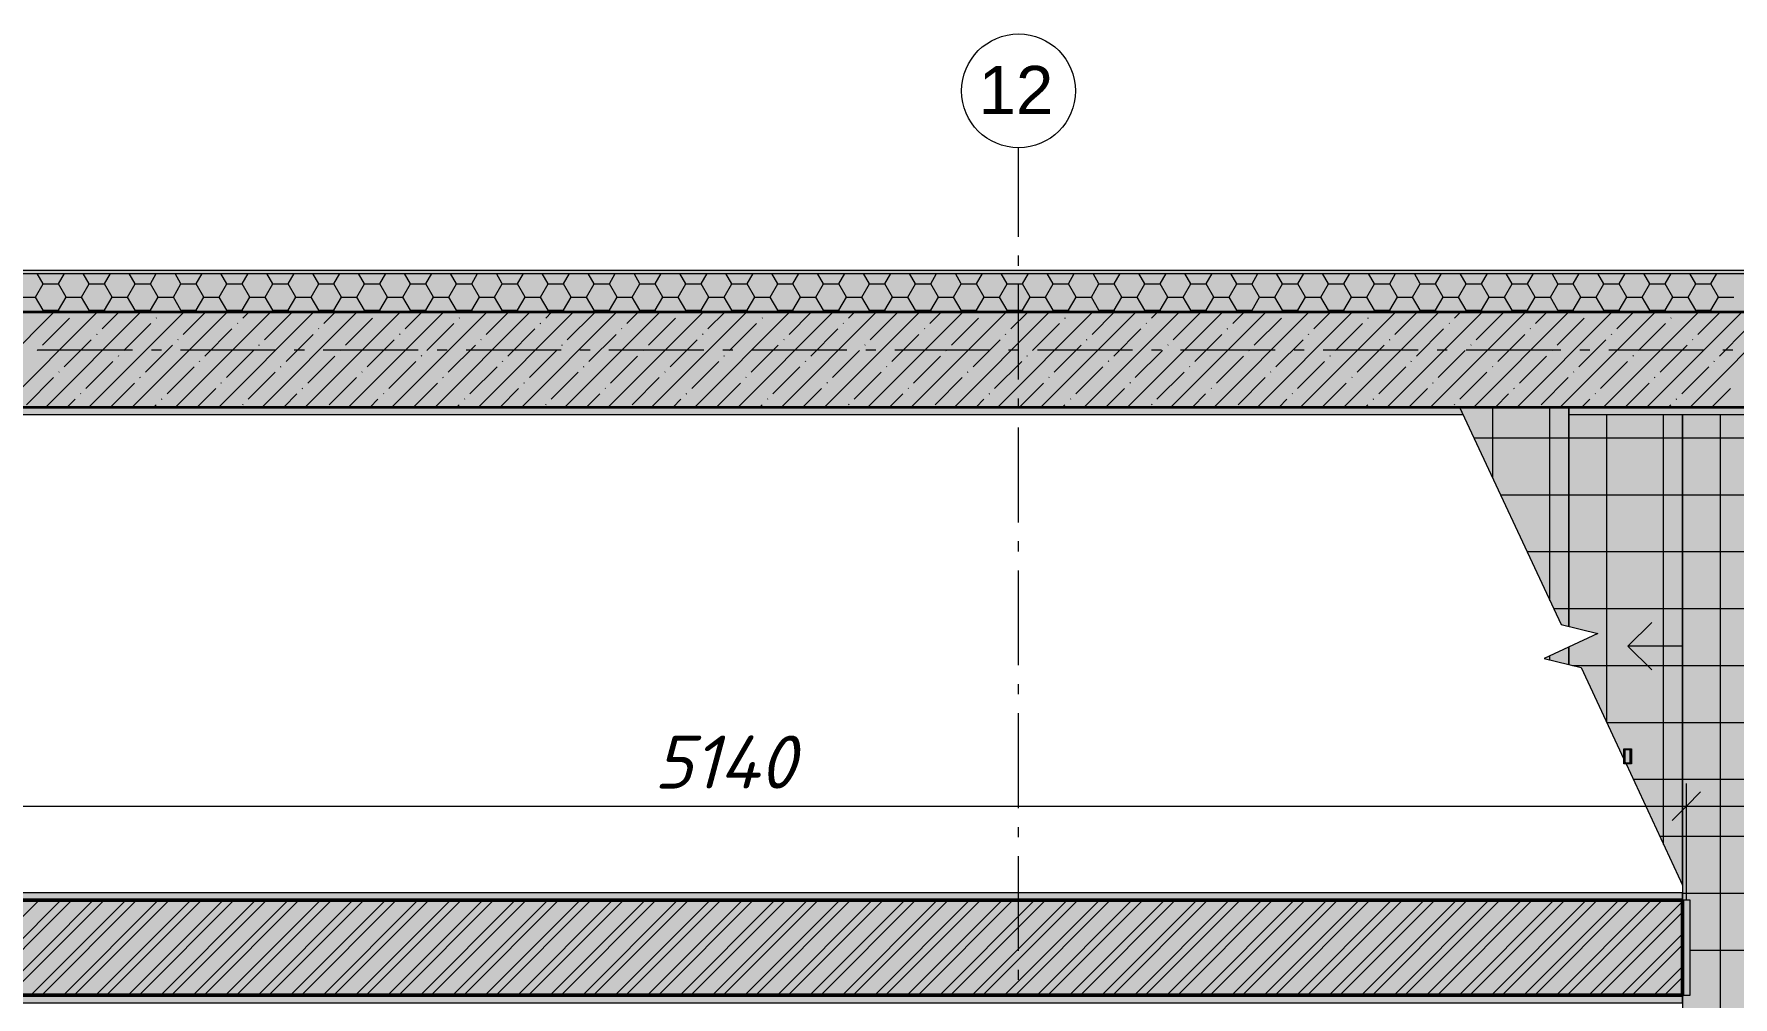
# Model space of a CAD drawing. Header units: millimetres. Extents: x -81576 to 1046824, y -248937 to 691537.
# Drawn here: x -57805 to -48849, y 643295 to 648372 of the extents above; entities that cross this region are included whole.
import ezdxf

# ---------------------------------------------------------------- set-up
doc = ezdxf.new("R2010")
doc.units = ezdxf.units.MM
doc.layers.add('PDF _Геометрия', color=7, linetype='Continuous', true_color=0x1d1d1d)
doc.layers.add('PDF _Сплошная заливка', color=7, linetype='Continuous', true_color=0xffffff)
doc.layers.add('PDF _Текст', color=7, linetype='Continuous')
doc.styles.add('PDF ArialMT', font='arial.ttf')
doc.styles.add('PDF ISOCPEUR Italic', font='isocpeui.ttf')

msp = doc.modelspace()

# ---------------------------------------------------------------- hatches: boundary and pattern name
at = {"layer": 'PDF _Сплошная заливка', "true_color": 0x636466, "transparency": 33554559}
for points in [[(-45411.1, 647109.2), (-45411.1, 647125.2), (-65076.6, 647125.2), (-65076.6, 647109.2), (-45611.1, 647109.2)], [(-45615.1, 646909.2), (-45611.1, 646909.2), (-45611.1, 647109.2), (-65076.6, 647109.2), (-65076.6, 646909.2), (-46115.1, 646909.2)], [(-46842.7, 646905.2), (-45615.1, 646905.2), (-45615.1, 646909.2), (-65076.6, 646909.2), (-65076.6, 646905.2), (-49115.1, 646905.2)], [(-49447.6, 646405.2), (-45615.1, 646405.2), (-45615.1, 646905.2), (-63515.1, 646905.2), (-63515.1, 646405.2), (-49715.1, 646405.2)], [(-49210.4, 643805.2), (-49115.1, 643805.2), (-49115.1, 643845.2), (-59375.1, 643845.2), (-59375.1, 643805.2), (-49447.6, 643805.2)], [(-54657.3, 643305.2), (-49115.1, 643305.2), (-49115.1, 643805.2), (-59375.1, 643805.2), (-59375.1, 643305.2)], [(-49115.1, 643265.2), (-49115.1, 643305.2), (-59375.1, 643305.2), (-59375.1, 643265.2), (-49447.6, 643265.2)]]:
    msp.add_hatch(color=251, dxfattribs=at).paths.add_polyline_path(points)
h = msp.add_hatch(color=251, dxfattribs=at)
h.paths.add_polyline_path([(-46115.1, 646365.2), (-46115.1, 646405.2), (-49715.1, 646405.2), (-49715.1, 646365.2), (-46153.8, 646365.2)], flags=0)
h.paths.add_polyline_path([(-63515.1, 646365.2), (-50271.6, 646365.2), (-50290.2, 646405.2), (-63515.1, 646405.2)], flags=0)
h = msp.add_hatch(color=251, dxfattribs=at)
h.paths.add_polyline_path([(-49115.1, 643885.2), (-49115.1, 646365.2), (-49715.1, 646365.2), (-49715.1, 645248.6), (-49561.1, 645211.2), (-49715.1, 645139.4), (-49715.1, 645047.7), (-49649.8, 645031.9), (-49425.1, 644550), (-49425.1, 644604.3), (-49385.1, 644604.3), (-49385.1, 644524.3), (-49413.1, 644524.3), (-49385.1, 644464.2)], flags=0)
h.paths.add_polyline_path([(-49415.9, 644530.3), (-49391.1, 644530.3), (-49391.1, 644598.3), (-49419.1, 644598.3), (-49419.1, 644537.1), (-49416.9, 644532.4)], flags=0)
h = msp.add_hatch(color=251, dxfattribs=at)
h.paths.add_polyline_path([(-46155.1, 639645.2), (-46155.1, 646365.2), (-49115.1, 646365.2), (-49115.1, 643805.2), (-49075.1, 643805.2), (-49075.1, 643305.2), (-49115.1, 643305.2), (-49115.1, 641445.2), (-49055.4, 641445.2), (-49055.4, 641365.2), (-49115.1, 641365.2), (-49115.1, 639645.2), (-46615.1, 639645.2)], flags=0)
h.paths.add_polyline_path([(-48367.8, 641405.2), (-48407.8, 641405.2), (-48407.8, 641485.2), (-48367.8, 641485.2), (-48367.8, 641411.2)], flags=0)
h.paths.add_polyline_path([(-49001.3, 641405.2), (-49007.8, 641405.2), (-49007.8, 641485.2), (-48967.8, 641485.2), (-48967.8, 641405.2), (-48973.8, 641405.2)], flags=0)
h.paths.add_polyline_path([(-48401.8, 641411.2), (-48373.8, 641411.2), (-48373.8, 641479.2), (-48401.8, 641479.2), (-48401.8, 641439.2)], flags=0)
h.paths.add_polyline_path([(-48973.8, 641411.2), (-48973.8, 641479.2), (-49001.8, 641479.2), (-49001.8, 641411.2)], flags=0)
h.paths.add_polyline_path([(-47911.8, 641775.2), (-47991.8, 641775.2), (-47991.8, 641815.2), (-47911.8, 641815.2), (-47911.8, 641781.2)], flags=0)
h.paths.add_polyline_path([(-47985.8, 641781.2), (-47917.8, 641781.2), (-47917.8, 641809.2), (-47985.8, 641809.2)], flags=0)
h.paths.add_polyline_path([(-47917.8, 642375.2), (-47991.8, 642375.2), (-47991.8, 642415.2), (-47911.8, 642415.2), (-47911.8, 642375.2)], flags=0)
h.paths.add_polyline_path([(-47917.8, 642381.2), (-47917.8, 642409.2), (-47985.8, 642409.2), (-47985.8, 642381.2), (-47945.8, 642381.2)], flags=0)
h.paths.add_polyline_path([(-47911.8, 642975.2), (-47991.8, 642975.2), (-47991.8, 643015.2), (-47911.8, 643015.2), (-47911.8, 642981.2)], flags=0)
h.paths.add_polyline_path([(-47985.8, 642981.2), (-47917.8, 642981.2), (-47917.8, 643009.2), (-47985.8, 643009.2), (-47985.8, 642985.2)], flags=0)
h.paths.add_polyline_path([(-47917.8, 643575.2), (-47991.8, 643575.2), (-47991.8, 643615.2), (-47911.8, 643615.2), (-47911.8, 643575.2)], flags=0)
h.paths.add_polyline_path([(-47985.8, 643581.2), (-47917.8, 643581.2), (-47917.8, 643609.2), (-47985.8, 643609.2)], flags=0)
h.paths.add_polyline_path([(-47917.8, 644175.2), (-47991.8, 644175.2), (-47991.8, 644215.2), (-47911.8, 644215.2), (-47911.8, 644175.2)], flags=0)
h.paths.add_polyline_path([(-47917.8, 644181.2), (-47917.8, 644209.2), (-47985.8, 644209.2), (-47985.8, 644181.2), (-47945.8, 644181.2)], flags=0)
h.paths.add_polyline_path([(-48039.9, 644524.3), (-48079.9, 644524.3), (-48079.9, 644604.3), (-48039.9, 644604.3), (-48039.9, 644530.3)], flags=0)
h.paths.add_polyline_path([(-48645.9, 644524.3), (-48679.9, 644524.3), (-48679.9, 644604.3), (-48639.9, 644604.3), (-48639.9, 644524.3)], flags=0)
h.paths.add_polyline_path([(-48645.9, 644530.3), (-48645.9, 644598.3), (-48673.9, 644598.3), (-48673.9, 644530.3)], flags=0)
h.paths.add_polyline_path([(-48073.9, 644530.3), (-48045.9, 644530.3), (-48045.9, 644598.3), (-48073.9, 644598.3), (-48073.9, 644558.3)], flags=0)
h = msp.add_hatch(color=251, dxfattribs=at)
h.paths.add_polyline_path([(-49385.1, 644524.3), (-49385.1, 644604.3), (-49425.1, 644604.3), (-49425.1, 644524.3), (-49391.1, 644524.3)], flags=0)
h.paths.add_polyline_path([(-49391.1, 644530.3), (-49419.1, 644530.3), (-49419.1, 644598.3), (-49391.1, 644598.3)], flags=0)

# ---------------------------------------------------------------- linework, layer by layer
at = {"layer": 'PDF _Геометрия', "color": 7, "lineweight": 9}
for points in [[(-52615.1, 647303.2), (-52615.1, 647771.7)], [(-52615.1, 647150.3), (-52615.1, 647203.2)], [(-52615.1, 646550.3), (-52615.1, 647050.3)], [(-65076.6, 646909.2), (-45615.1, 646909.2), (-45611.1, 646909.2), (-45611.1, 638519.5)], [(-65076.6, 646905.2), (-45615.1, 646905.2), (-45615.1, 638519.5)], [(-57285.3, 646705.2), (-57785.3, 646705.2)], [(-57132.4, 646705.2), (-57185.3, 646705.2)], [(-56532.4, 646705.2), (-57032.4, 646705.2)], [(-56379.5, 646705.2), (-56432.4, 646705.2)], [(-55779.5, 646705.2), (-56279.5, 646705.2)], [(-55626.6, 646705.2), (-55679.5, 646705.2)], [(-55026.6, 646705.2), (-55526.6, 646705.2)], [(-54873.7, 646705.2), (-54926.6, 646705.2)], [(-54273.7, 646705.2), (-54773.7, 646705.2)], [(-54120.8, 646705.2), (-54173.7, 646705.2)], [(-53520.8, 646705.2), (-54020.8, 646705.2)], [(-53367.8, 646705.2), (-53420.8, 646705.2)], [(-52767.8, 646705.2), (-53267.8, 646705.2)], [(-52614.9, 646705.2), (-52667.8, 646705.2)], [(-52014.9, 646705.2), (-52514.9, 646705.2)], [(-51862, 646705.2), (-51914.9, 646705.2)], [(-51262, 646705.2), (-51762, 646705.2)], [(-51109.1, 646705.2), (-51162, 646705.2)], [(-50509.1, 646705.2), (-51009.1, 646705.2)], [(-50356.2, 646705.2), (-50409.1, 646705.2)], [(-49756.2, 646705.2), (-50256.2, 646705.2)], [(-49603.2, 646705.2), (-49656.2, 646705.2)], [(-49003.2, 646705.2), (-49503.2, 646705.2)], [(-48850.3, 646705.2), (-48903.2, 646705.2)], [(-52615.1, 646397.4), (-52615.1, 646450.3)], [(-49715.1, 646405.2), (-49715.1, 645248.6), (-49715.1, 646405.2), (-50290.2, 646405.2), (-49755.5, 645258.4), (-49561.1, 645211.2), (-49844.3, 645079.1), (-49649.8, 645031.9), (-49425.1, 644550)], [(-50115.1, 646029.7), (-50115.1, 646405.2)], [(-49815.1, 645386.3), (-49815.1, 646405.2)], [(-49515.1, 644743), (-49515.1, 646365.2)], [(-49413.1, 644524.3), (-49115.1, 643885.2), (-49115.1, 646365.2), (-49115.1, 643885.2), (-49115.1, 643805.2)], [(-49215.1, 644099.6), (-49215.1, 646365.2)], [(-48915.1, 639645.2), (-48915.1, 646365.2)], [(-52615.1, 645797.4), (-52615.1, 646297.4)], [(-50214.6, 646243.1), (-49715.1, 646243.1), (-49115.1, 646243.1), (-46155.1, 646243.1)], [(-50074.7, 645943.1), (-49715.1, 645943.1), (-49115.1, 645943.1), (-46155.1, 645943.1)], [(-52615.1, 645644.4), (-52615.1, 645697.4)], [(-49934.8, 645643.1), (-49715.1, 645643.1), (-49115.1, 645643.1), (-46155.1, 645643.1)], [(-52615.1, 645044.4), (-52615.1, 645544.4)], [(-49795, 645343.1), (-49715.1, 645343.1), (-49115.1, 645343.1), (-46155.1, 645343.1)], [(-49115.1, 645145.2), (-49402.7, 645145.2), (-49277.7, 645270.2)], [(-49815.1, 645072), (-49815.1, 645092.7)], [(-49402.7, 645145.2), (-49277.7, 645020.2)], [(-49695.9, 645043.1), (-49115.1, 645043.1), (-46155.1, 645043.1)], [(-52615.1, 644891.5), (-52615.1, 644944.4)], [(-52615.1, 644291.5), (-52615.1, 644791.5)], [(-49515.2, 644743.1), (-49115.1, 644743.1), (-46155.1, 644743.1)], [(-49419.1, 644537.1), (-49415.9, 644530.3)], [(-49375.3, 644443.1), (-49115.1, 644443.1), (-46155.1, 644443.1)], [(-49095.1, 643805.2), (-49095.1, 644301.1), (-49095.1, 644421.1)], [(-63635.1, 644301.1), (-59375.1, 644301.1), (-49095.1, 644301.1), (-45995.1, 644301.1)], [(-52615.1, 644138.6), (-52615.1, 644191.5)], [(-49235.4, 644143.1), (-49115.1, 644143.1), (-46155.1, 644143.1)], [(-52615.1, 643538.6), (-52615.1, 644038.6)], [(-49115.1, 643843.1), (-46155.1, 643843.1)], [(-49075.1, 643543.1), (-46155.1, 643543.1)], [(-52615.1, 643385.7), (-52615.1, 643438.6)], [(-49115.1, 643305.2), (-49115.1, 641445.2)]]:
    msp.add_lwpolyline(points, dxfattribs=at)
at = {"layer": 'PDF _Геометрия', "color": 7, "lineweight": 15}
for points in [[(-45395.1, 638519.5), (-45395.1, 647125.2), (-45411.1, 647125.2), (-45611.1, 647125.2), (-45615.1, 647125.2), (-65076.6, 647125.2)], [(-65076.6, 647109.2), (-45615.1, 647109.2), (-45611.1, 647109.2), (-45411.1, 647109.2), (-45411.1, 638519.5)], [(-49715.1, 646365.2), (-46115.1, 646365.2), (-46115.1, 646405.2), (-63515.1, 646405.2), (-63515.1, 646365.2), (-50271.6, 646365.2)]]:
    msp.add_lwpolyline(points, dxfattribs=at)
at = {"layer": 'PDF _Геометрия', "color": 250, "lineweight": 9, "true_color": 0x2c2c2c}
for points in [[(-57795.8, 646985), (-57755.5, 647054.9)], [(-57755.5, 647054.9), (-57786.9, 647109.2)], [(-57755.5, 647054.9), (-57674.9, 647054.9)], [(-57674.9, 647054.9), (-57643.5, 647109.2)], [(-57634.6, 646985), (-57674.9, 647054.9)], [(-57553.9, 646985), (-57513.6, 647054.9)], [(-57513.6, 647054.9), (-57544.9, 647109.2)], [(-57513.6, 647054.9), (-57432.9, 647054.9)], [(-57432.9, 647054.9), (-57401.6, 647109.2)], [(-57392.6, 646985), (-57432.9, 647054.9)], [(-57312, 646985), (-57271.6, 647054.9)], [(-57271.7, 647054.9), (-57303, 647109.2)], [(-57271.6, 647054.9), (-57191, 647054.9)], [(-57191, 647054.9), (-57159.7, 647109.2)], [(-57150.7, 646985), (-57191, 647054.9)], [(-57070, 646985), (-57029.7, 647054.9)], [(-57029.7, 647054.9), (-57061.1, 647109.2)], [(-57029.7, 647054.9), (-56949.1, 647054.9)], [(-56949.1, 647054.9), (-56917.7, 647109.2)], [(-56908.8, 646985), (-56949.1, 647054.9)], [(-56828.1, 646985), (-56787.8, 647054.9)], [(-56787.8, 647054.9), (-56819.1, 647109.2)], [(-56787.8, 647054.9), (-56707.1, 647054.9)], [(-56707.1, 647054.9), (-56675.8, 647109.2)], [(-56666.8, 646985), (-56707.1, 647054.9)], [(-56586.2, 646985), (-56545.8, 647054.9)], [(-56545.9, 647054.9), (-56577.2, 647109.2)], [(-56545.8, 647054.9), (-56465.2, 647054.9)], [(-56465.2, 647054.9), (-56433.8, 647109.2)], [(-56424.9, 646985), (-56465.2, 647054.9)], [(-56344.2, 646985), (-56303.9, 647054.9)], [(-56303.9, 647054.9), (-56335.3, 647109.2)], [(-56303.9, 647054.9), (-56223.3, 647054.9)], [(-56223.3, 647054.9), (-56191.9, 647109.2)], [(-56182.9, 646985), (-56223.3, 647054.9)], [(-56102.3, 646985), (-56062, 647054.9)], [(-56062, 647054.9), (-56093.3, 647109.2)], [(-56062, 647054.9), (-55981.3, 647054.9)], [(-55981.3, 647054.9), (-55950, 647109.2)], [(-55941, 646985), (-55981.3, 647054.9)], [(-55860.3, 646985), (-55820, 647054.9)], [(-55820, 647054.9), (-55851.4, 647109.2)], [(-55820, 647054.9), (-55739.4, 647054.9)], [(-55739.4, 647054.9), (-55708, 647109.2)], [(-55699.1, 646985), (-55739.4, 647054.9)], [(-55618.4, 646985), (-55578.1, 647054.9)], [(-55578.1, 647054.9), (-55609.5, 647109.2)], [(-55578.1, 647054.9), (-55497.4, 647054.9)], [(-55457.1, 646985), (-55497.5, 647054.9)], [(-55497.4, 647054.9), (-55466.1, 647109.2)], [(-55376.5, 646985), (-55336.2, 647054.9)], [(-55336.2, 647054.9), (-55367.5, 647109.2)], [(-55336.2, 647054.9), (-55255.5, 647054.9)], [(-55255.5, 647054.9), (-55224.2, 647109.2)], [(-55215.2, 646985), (-55255.5, 647054.9)], [(-55134.5, 646985), (-55094.2, 647054.9)], [(-55094.2, 647054.9), (-55125.6, 647109.2)], [(-55094.2, 647054.9), (-55013.6, 647054.9)], [(-55013.6, 647054.9), (-54982.2, 647109.2)], [(-54973.3, 646985), (-55013.6, 647054.9)], [(-54892.6, 646985), (-54852.3, 647054.9)], [(-54852.3, 647054.9), (-54883.6, 647109.2)], [(-54852.3, 647054.9), (-54771.6, 647054.9)], [(-54731.3, 646985), (-54771.7, 647054.9)], [(-54771.6, 647054.9), (-54740.3, 647109.2)], [(-54650.7, 646985), (-54610.4, 647054.9)], [(-54610.4, 647054.9), (-54641.7, 647109.2)], [(-54610.4, 647054.9), (-54529.7, 647054.9)], [(-54529.7, 647054.9), (-54498.4, 647109.2)], [(-54489.4, 646985), (-54529.7, 647054.9)], [(-54408.7, 646985), (-54368.4, 647054.9)], [(-54368.4, 647054.9), (-54399.8, 647109.2)], [(-54368.4, 647054.9), (-54287.8, 647054.9)], [(-54287.8, 647054.9), (-54256.4, 647109.2)], [(-54247.5, 646985), (-54287.8, 647054.9)], [(-54166.8, 646985), (-54126.5, 647054.9)], [(-54126.5, 647054.9), (-54157.8, 647109.2)], [(-54126.5, 647054.9), (-54045.8, 647054.9)], [(-54005.5, 646985), (-54045.9, 647054.9)], [(-54045.8, 647054.9), (-54014.5, 647109.2)], [(-53924.9, 646985), (-53884.5, 647054.9)], [(-53884.6, 647054.9), (-53915.9, 647109.2)], [(-53884.5, 647054.9), (-53803.9, 647054.9)], [(-53803.9, 647054.9), (-53772.6, 647109.2)], [(-53763.6, 646985), (-53803.9, 647054.9)], [(-53682.9, 646985), (-53642.6, 647054.9)], [(-53642.6, 647054.9), (-53674, 647109.2)], [(-53642.6, 647054.9), (-53562, 647054.9)], [(-53562, 647054.9), (-53530.6, 647109.2)], [(-53521.7, 646985), (-53562, 647054.9)], [(-53441, 646985), (-53400.7, 647054.9)], [(-53400.7, 647054.9), (-53432, 647109.2)], [(-53400.7, 647054.9), (-53320, 647054.9)], [(-53279.7, 646985), (-53320.1, 647054.9)], [(-53320, 647054.9), (-53288.7, 647109.2)], [(-53199.1, 646985), (-53158.7, 647054.9)], [(-53158.8, 647054.9), (-53190.1, 647109.2)], [(-53158.7, 647054.9), (-53078.1, 647054.9)], [(-53078.1, 647054.9), (-53046.8, 647109.2)], [(-53037.8, 646985), (-53078.1, 647054.9)], [(-52957.1, 646985), (-52916.8, 647054.9)], [(-52916.8, 647054.9), (-52948.2, 647109.2)], [(-52916.8, 647054.9), (-52836.2, 647054.9)], [(-52836.2, 647054.9), (-52804.8, 647109.2)], [(-52795.9, 646985), (-52836.2, 647054.9)], [(-52715.2, 646985), (-52674.9, 647054.9)], [(-52674.9, 647054.9), (-52706.2, 647109.2)], [(-52674.9, 647054.9), (-52594.2, 647054.9)], [(-52594.2, 647054.9), (-52562.9, 647109.2)], [(-52553.9, 646985), (-52594.2, 647054.9)], [(-52473.3, 646985), (-52432.9, 647054.9)], [(-52433, 647054.9), (-52464.3, 647109.2)], [(-52432.9, 647054.9), (-52352.3, 647054.9)], [(-52352.3, 647054.9), (-52321, 647109.2)], [(-52312, 646985), (-52352.3, 647054.9)], [(-52231.3, 646985), (-52191, 647054.9)], [(-52191, 647054.9), (-52222.4, 647109.2)], [(-52191, 647054.9), (-52110.4, 647054.9)], [(-52110.4, 647054.9), (-52079, 647109.2)], [(-52070.1, 646985), (-52110.4, 647054.9)], [(-51989.4, 646985), (-51949.1, 647054.9)], [(-51949.1, 647054.9), (-51980.4, 647109.2)], [(-51949.1, 647054.9), (-51868.4, 647054.9)], [(-51868.4, 647054.9), (-51837.1, 647109.2)], [(-51828.1, 646985), (-51868.4, 647054.9)], [(-51747.5, 646985), (-51707.1, 647054.9)], [(-51707.2, 647054.9), (-51738.5, 647109.2)], [(-51707.1, 647054.9), (-51626.5, 647054.9)], [(-51626.5, 647054.9), (-51595.1, 647109.2)], [(-51586.2, 646985), (-51626.5, 647054.9)], [(-51505.5, 646985), (-51465.2, 647054.9)], [(-51465.2, 647054.9), (-51496.6, 647109.2)], [(-51465.2, 647054.9), (-51384.6, 647054.9)], [(-51344.2, 646985), (-51384.6, 647054.9)], [(-51384.5, 647054.9), (-51353.2, 647109.2)], [(-51263.6, 646985), (-51223.3, 647054.9)], [(-51223.3, 647054.9), (-51254.6, 647109.2)], [(-51223.3, 647054.9), (-51142.6, 647054.9)], [(-51142.6, 647054.9), (-51111.3, 647109.2)], [(-51102.3, 646985), (-51142.6, 647054.9)], [(-51021.6, 646985), (-50981.3, 647054.9)], [(-50981.3, 647054.9), (-51012.7, 647109.2)], [(-50981.3, 647054.9), (-50900.7, 647054.9)], [(-50900.7, 647054.9), (-50869.3, 647109.2)], [(-50860.4, 646985), (-50900.7, 647054.9)], [(-50779.7, 646985), (-50739.4, 647054.9)], [(-50739.4, 647054.9), (-50770.8, 647109.2)], [(-50739.4, 647054.9), (-50658.7, 647054.9)], [(-50618.4, 646985), (-50658.8, 647054.9)], [(-50658.7, 647054.9), (-50627.4, 647109.2)], [(-50537.8, 646985), (-50497.5, 647054.9)], [(-50497.5, 647054.9), (-50528.8, 647109.2)], [(-50497.5, 647054.9), (-50416.8, 647054.9)], [(-50416.8, 647054.9), (-50385.5, 647109.2)], [(-50376.5, 646985), (-50416.8, 647054.9)], [(-50295.8, 646985), (-50255.5, 647054.9)], [(-50255.5, 647054.9), (-50286.9, 647109.2)], [(-50255.5, 647054.9), (-50174.9, 647054.9)], [(-50174.9, 647054.9), (-50143.5, 647109.2)], [(-50134.6, 646985), (-50174.9, 647054.9)], [(-50053.9, 646985), (-50013.6, 647054.9)], [(-50013.6, 647054.9), (-50044.9, 647109.2)], [(-50013.6, 647054.9), (-49932.9, 647054.9)], [(-49892.6, 646985), (-49933, 647054.9)], [(-49932.9, 647054.9), (-49901.6, 647109.2)], [(-49812, 646985), (-49771.6, 647054.9)], [(-49771.7, 647054.9), (-49803, 647109.2)], [(-49771.7, 647054.9), (-49691, 647054.9)], [(-49691, 647054.9), (-49659.7, 647109.2)], [(-49650.7, 646985), (-49691, 647054.9)], [(-49570, 646985), (-49529.7, 647054.9)], [(-49529.7, 647054.9), (-49561.1, 647109.2)], [(-49529.7, 647054.9), (-49449.1, 647054.9)], [(-49449.1, 647054.9), (-49417.7, 647109.2)], [(-49408.8, 646985), (-49449.1, 647054.9)], [(-49328.1, 646985), (-49287.8, 647054.9)], [(-49287.8, 647054.9), (-49319.1, 647109.2)], [(-49287.8, 647054.9), (-49207.1, 647054.9)], [(-49166.8, 646985), (-49207.2, 647054.9)], [(-49207.1, 647054.9), (-49175.8, 647109.2)], [(-49086.2, 646985), (-49045.8, 647054.9)], [(-49045.9, 647054.9), (-49077.2, 647109.2)], [(-49045.8, 647054.9), (-48965.2, 647054.9)], [(-48965.2, 647054.9), (-48933.9, 647109.2)], [(-48924.9, 646985), (-48965.2, 647054.9)], [(-57876.5, 646985), (-57795.8, 646985)], [(-57755.5, 646915.2), (-57795.8, 646985)], [(-57674.9, 646915.2), (-57634.5, 646985)], [(-57634.5, 646985), (-57553.9, 646985)], [(-57513.6, 646915.2), (-57553.9, 646985)], [(-57432.9, 646915.2), (-57392.6, 646985)], [(-57392.6, 646985), (-57312, 646985)], [(-57271.7, 646915.2), (-57312, 646985)], [(-57191, 646915.2), (-57150.7, 646985)], [(-57150.7, 646985), (-57070, 646985)], [(-57029.7, 646915.2), (-57070, 646985)], [(-56949.1, 646915.2), (-56908.7, 646985)], [(-56908.7, 646985), (-56828.1, 646985)], [(-56787.8, 646915.2), (-56828.1, 646985)], [(-56707.1, 646915.2), (-56666.8, 646985)], [(-56666.8, 646985), (-56586.2, 646985)], [(-56545.9, 646915.2), (-56586.2, 646985)], [(-56465.2, 646915.2), (-56424.9, 646985)], [(-56424.9, 646985), (-56344.2, 646985)], [(-56303.9, 646915.2), (-56344.2, 646985)], [(-56223.3, 646915.2), (-56182.9, 646985)], [(-56182.9, 646985), (-56102.3, 646985)], [(-56062, 646915.2), (-56102.3, 646985)], [(-55981.3, 646915.2), (-55941, 646985)], [(-55941, 646985), (-55860.4, 646985)], [(-55820, 646915.2), (-55860.4, 646985)], [(-55739.4, 646915.2), (-55699.1, 646985)], [(-55699.1, 646985), (-55618.4, 646985)], [(-55578.1, 646915.2), (-55618.4, 646985)], [(-55497.4, 646915.2), (-55457.1, 646985)], [(-55457.1, 646985), (-55376.5, 646985)], [(-55336.2, 646915.2), (-55376.5, 646985)], [(-55255.5, 646915.2), (-55215.2, 646985)], [(-55215.2, 646985), (-55134.5, 646985)], [(-55094.2, 646915.2), (-55134.6, 646985)], [(-55013.6, 646915.2), (-54973.3, 646985)], [(-54973.3, 646985), (-54892.6, 646985)], [(-54852.3, 646915.2), (-54892.6, 646985)], [(-54771.6, 646915.2), (-54731.3, 646985)], [(-54731.3, 646985), (-54650.7, 646985)], [(-54610.4, 646915.2), (-54650.7, 646985)], [(-54529.7, 646915.2), (-54489.4, 646985)], [(-54489.4, 646985), (-54408.7, 646985)], [(-54368.4, 646915.2), (-54408.8, 646985)], [(-54287.8, 646915.2), (-54247.4, 646985)], [(-54247.5, 646985), (-54166.8, 646985)], [(-54126.5, 646915.2), (-54166.8, 646985)], [(-54045.8, 646915.2), (-54005.5, 646985)], [(-54005.5, 646985), (-53924.9, 646985)], [(-53884.6, 646915.2), (-53924.9, 646985)], [(-53803.9, 646915.2), (-53763.6, 646985)], [(-53763.6, 646985), (-53682.9, 646985)], [(-53642.6, 646915.2), (-53683, 646985)], [(-53562, 646915.2), (-53521.6, 646985)], [(-53521.6, 646985), (-53441, 646985)], [(-53400.7, 646915.2), (-53441, 646985)], [(-53320, 646915.2), (-53279.7, 646985)], [(-53279.7, 646985), (-53199.1, 646985)], [(-53158.8, 646915.2), (-53199.1, 646985)], [(-53078.1, 646915.2), (-53037.8, 646985)], [(-53037.8, 646985), (-52957.1, 646985)], [(-52916.8, 646915.2), (-52957.1, 646985)], [(-52836.2, 646915.2), (-52795.8, 646985)], [(-52795.8, 646985), (-52715.2, 646985)], [(-52674.9, 646915.2), (-52715.2, 646985)], [(-52594.2, 646915.2), (-52553.9, 646985)], [(-52553.9, 646985), (-52473.3, 646985)], [(-52433, 646915.2), (-52473.3, 646985)], [(-52352.3, 646915.2), (-52312, 646985)], [(-52312, 646985), (-52231.3, 646985)], [(-52191, 646915.2), (-52231.3, 646985)], [(-52110.4, 646915.2), (-52070, 646985)], [(-52070, 646985), (-51989.4, 646985)], [(-51949.1, 646915.2), (-51989.4, 646985)], [(-51868.4, 646915.2), (-51828.1, 646985)], [(-51828.1, 646985), (-51747.5, 646985)], [(-51707.2, 646915.2), (-51747.5, 646985)], [(-51626.5, 646915.2), (-51586.2, 646985)], [(-51586.2, 646985), (-51505.5, 646985)], [(-51465.2, 646915.2), (-51505.5, 646985)], [(-51384.5, 646915.2), (-51344.2, 646985)], [(-51344.2, 646985), (-51263.6, 646985)], [(-51223.3, 646915.2), (-51263.6, 646985)], [(-51142.6, 646915.2), (-51102.3, 646985)], [(-51102.3, 646985), (-51021.6, 646985)], [(-50981.3, 646915.2), (-51021.7, 646985)], [(-50900.7, 646915.2), (-50860.4, 646985)], [(-50860.4, 646985), (-50779.7, 646985)], [(-50739.4, 646915.2), (-50779.7, 646985)], [(-50658.7, 646915.2), (-50618.4, 646985)], [(-50618.4, 646985), (-50537.8, 646985)], [(-50497.5, 646915.2), (-50537.8, 646985)], [(-50416.8, 646915.2), (-50376.5, 646985)], [(-50376.5, 646985), (-50295.8, 646985)], [(-50255.5, 646915.2), (-50295.9, 646985)], [(-50174.9, 646915.2), (-50134.6, 646985)], [(-50134.6, 646985), (-50053.9, 646985)], [(-50013.6, 646915.2), (-50053.9, 646985)], [(-49932.9, 646915.2), (-49892.6, 646985)], [(-49892.6, 646985), (-49812, 646985)], [(-49771.7, 646915.2), (-49812, 646985)], [(-49691, 646915.2), (-49650.7, 646985)], [(-49650.7, 646985), (-49570, 646985)], [(-49529.7, 646915.2), (-49570.1, 646985)], [(-49449.1, 646915.2), (-49408.7, 646985)], [(-49408.7, 646985), (-49328.1, 646985)], [(-49287.8, 646915.2), (-49328.1, 646985)], [(-49207.1, 646915.2), (-49166.8, 646985)], [(-49166.8, 646985), (-49086.2, 646985)], [(-49045.9, 646915.2), (-49086.2, 646985)], [(-48965.2, 646915.2), (-48924.9, 646985)], [(-48924.9, 646985), (-48844.2, 646985)], [(-58199.1, 646405.2), (-57699.1, 646905.2)], [(-57971, 646405.2), (-57471, 646905.2)], [(-57759, 646909.2), (-57755.5, 646915.2)], [(-57759, 646731.2), (-57616.5, 646873.8)], [(-57755.5, 646915.2), (-57674.9, 646915.2)], [(-57742.9, 646405.2), (-57242.9, 646905.2)], [(-57671.4, 646909.2), (-57674.9, 646915.2)], [(-57587.9, 646902.3), (-57585.6, 646904.7)], [(-57517.1, 646909.2), (-57513.6, 646915.2)], [(-57514.8, 646405.2), (-57014.8, 646905.2)], [(-57513.6, 646915.2), (-57432.9, 646915.2)], [(-57445.4, 646816.8), (-57357, 646905.2)], [(-57429.5, 646909.2), (-57432.9, 646915.2)], [(-57286.7, 646405.2), (-56786.7, 646905.2)], [(-57275.1, 646909.2), (-57271.6, 646915.2)], [(-57271.6, 646915.2), (-57191, 646915.2)], [(-57187.5, 646909.2), (-57191, 646915.2)], [(-57160.3, 646873.8), (-57157.9, 646876.2)], [(-57131.8, 646902.3), (-57128.9, 646905.2)], [(-57058.6, 646405.2), (-56558.6, 646905.2)], [(-57033.2, 646909.2), (-57029.7, 646915.2)], [(-57029.7, 646915.2), (-56949.1, 646915.2)], [(-57017.7, 646788.2), (-56900.8, 646905.2)], [(-56945.6, 646909.2), (-56949.1, 646915.2)], [(-56830.5, 646405.2), (-56330.5, 646905.2)], [(-56791.3, 646909.2), (-56787.8, 646915.2)], [(-56787.8, 646915.2), (-56707.1, 646915.2)], [(-56732.6, 646845.3), (-56730.2, 646847.6)], [(-56703.7, 646909.2), (-56707.1, 646915.2)], [(-56704.1, 646873.8), (-56672.7, 646905.2)], [(-56602.4, 646405.2), (-56102.4, 646905.2)], [(-56590, 646759.7), (-56447.5, 646902.3)], [(-56549.3, 646909.2), (-56545.8, 646915.2)], [(-56545.8, 646915.2), (-56465.2, 646915.2)], [(-56461.7, 646909.2), (-56465.2, 646915.2)], [(-56374.3, 646405.2), (-55874.3, 646905.2)], [(-56307.4, 646909.2), (-56303.9, 646915.2)], [(-56303.9, 646915.2), (-56223.3, 646915.2)], [(-56276.4, 646845.3), (-56216.5, 646905.2)], [(-56219.8, 646909.2), (-56223.3, 646915.2)], [(-56162.3, 646731.2), (-56019.8, 646873.8)], [(-56146.3, 646405.2), (-55646.3, 646905.2)], [(-56065.4, 646909.2), (-56062, 646915.2)], [(-56062, 646915.2), (-55981.3, 646915.2)], [(-55991.3, 646902.3), (-55988.9, 646904.7)], [(-55977.9, 646909.2), (-55981.3, 646915.2)], [(-55918.2, 646405.2), (-55418.2, 646905.2)], [(-55848.7, 646816.8), (-55760.3, 646905.2)], [(-55823.5, 646909.2), (-55820, 646915.2)], [(-55820, 646915.2), (-55739.4, 646915.2)], [(-55735.9, 646909.2), (-55739.4, 646915.2)], [(-55690.1, 646405.2), (-55190.1, 646905.2)], [(-55581.6, 646909.2), (-55578.1, 646915.2)], [(-55578.1, 646915.2), (-55497.4, 646915.2)], [(-55563.6, 646873.8), (-55561.2, 646876.2)], [(-55535.1, 646902.3), (-55532.2, 646905.2)], [(-55494, 646909.2), (-55497.5, 646915.2)], [(-55462, 646405.2), (-54962, 646905.2)], [(-55421, 646788.2), (-55304.1, 646905.2)], [(-55339.6, 646909.2), (-55336.2, 646915.2)], [(-55336.2, 646915.2), (-55255.5, 646915.2)], [(-55252, 646909.2), (-55255.5, 646915.2)], [(-55233.9, 646405.2), (-54733.9, 646905.2)], [(-55135.9, 646845.3), (-55133.5, 646847.6)], [(-55107.4, 646873.8), (-55076, 646905.2)], [(-55097.7, 646909.2), (-55094.2, 646915.2)], [(-55094.2, 646915.2), (-55013.6, 646915.2)], [(-55010.1, 646909.2), (-55013.6, 646915.2)], [(-55005.8, 646405.2), (-54505.8, 646905.2)], [(-54993.3, 646759.7), (-54850.8, 646902.3)], [(-54855.8, 646909.2), (-54852.3, 646915.2)], [(-54852.3, 646915.2), (-54771.6, 646915.2)], [(-54777.7, 646405.2), (-54277.7, 646905.2)], [(-54768.2, 646909.2), (-54771.7, 646915.2)], [(-54679.7, 646845.3), (-54619.8, 646905.2)], [(-54613.8, 646909.2), (-54610.4, 646915.2)], [(-54610.4, 646915.2), (-54529.7, 646915.2)], [(-54565.6, 646731.2), (-54423.1, 646873.8)], [(-54549.6, 646405.2), (-54049.6, 646905.2)], [(-54526.2, 646909.2), (-54529.7, 646915.2)], [(-54394.6, 646902.3), (-54392.2, 646904.7)], [(-54371.9, 646909.2), (-54368.4, 646915.2)], [(-54368.4, 646915.2), (-54287.8, 646915.2)], [(-54321.5, 646405.2), (-53821.5, 646905.2)], [(-54284.3, 646909.2), (-54287.8, 646915.2)], [(-54252, 646816.8), (-54163.6, 646905.2)], [(-54130, 646909.2), (-54126.5, 646915.2)], [(-54126.5, 646915.2), (-54045.8, 646915.2)], [(-54093.4, 646405.2), (-53593.4, 646905.2)], [(-54042.4, 646909.2), (-54045.9, 646915.2)], [(-53966.9, 646873.8), (-53964.5, 646876.2)], [(-53938.4, 646902.3), (-53935.5, 646905.2)], [(-53888, 646909.2), (-53884.5, 646915.2)], [(-53884.5, 646915.2), (-53803.9, 646915.2)], [(-53865.3, 646405.2), (-53365.3, 646905.2)], [(-53824.3, 646788.2), (-53707.4, 646905.2)], [(-53800.4, 646909.2), (-53803.9, 646915.2)], [(-53646.1, 646909.2), (-53642.6, 646915.2)], [(-53642.6, 646915.2), (-53562, 646915.2)], [(-53637.2, 646405.2), (-53137.2, 646905.2)], [(-53558.5, 646909.2), (-53562, 646915.2)], [(-53539.2, 646845.3), (-53536.8, 646847.6)], [(-53510.7, 646873.8), (-53479.3, 646905.2)], [(-53409.1, 646405.2), (-52909.1, 646905.2)], [(-53404.2, 646909.2), (-53400.7, 646915.2)], [(-53400.7, 646915.2), (-53320, 646915.2)], [(-53396.6, 646759.7), (-53254.1, 646902.3)], [(-53316.6, 646909.2), (-53320.1, 646915.2)], [(-53181, 646405.2), (-52681, 646905.2)], [(-53162.2, 646909.2), (-53158.7, 646915.2)], [(-53158.7, 646915.2), (-53078.1, 646915.2)], [(-53083, 646845.3), (-53023.1, 646905.2)], [(-53074.6, 646909.2), (-53078.1, 646915.2)], [(-52968.9, 646731.2), (-52826.4, 646873.8)], [(-52952.9, 646405.2), (-52452.9, 646905.2)], [(-52920.3, 646909.2), (-52916.8, 646915.2)], [(-52916.8, 646915.2), (-52836.2, 646915.2)], [(-52832.7, 646909.2), (-52836.2, 646915.2)], [(-52797.9, 646902.3), (-52795.5, 646904.7)], [(-52724.8, 646405.2), (-52224.8, 646905.2)], [(-52678.4, 646909.2), (-52674.9, 646915.2)], [(-52674.9, 646915.2), (-52594.2, 646915.2)], [(-52655.3, 646816.8), (-52566.9, 646905.2)], [(-52590.8, 646909.2), (-52594.2, 646915.2)], [(-52496.7, 646405.2), (-51996.7, 646905.2)], [(-52436.4, 646909.2), (-52432.9, 646915.2)], [(-52432.9, 646915.2), (-52352.3, 646915.2)], [(-52370.2, 646873.8), (-52367.8, 646876.2)], [(-52348.8, 646909.2), (-52352.3, 646915.2)], [(-52341.7, 646902.3), (-52338.8, 646905.2)], [(-52268.6, 646405.2), (-51768.6, 646905.2)], [(-52227.6, 646788.2), (-52110.7, 646905.2)], [(-52194.5, 646909.2), (-52191, 646915.2)], [(-52191, 646915.2), (-52110.4, 646915.2)], [(-52106.9, 646909.2), (-52110.4, 646915.2)], [(-52040.5, 646405.2), (-51540.5, 646905.2)], [(-51952.6, 646909.2), (-51949.1, 646915.2)], [(-51949.1, 646915.2), (-51868.4, 646915.2)], [(-51942.5, 646845.3), (-51940.1, 646847.6)], [(-51914, 646873.8), (-51882.6, 646905.2)], [(-51865, 646909.2), (-51868.4, 646915.2)], [(-51812.4, 646405.2), (-51312.4, 646905.2)], [(-51799.9, 646759.7), (-51657.4, 646902.3)], [(-51710.6, 646909.2), (-51707.1, 646915.2)], [(-51707.1, 646915.2), (-51626.5, 646915.2)], [(-51623, 646909.2), (-51626.5, 646915.2)], [(-51584.3, 646405.2), (-51084.3, 646905.2)], [(-51486.3, 646845.3), (-51426.4, 646905.2)], [(-51468.7, 646909.2), (-51465.2, 646915.2)], [(-51465.2, 646915.2), (-51384.6, 646915.2)], [(-51381.1, 646909.2), (-51384.6, 646915.2)], [(-51372.3, 646731.2), (-51229.7, 646873.8)], [(-51356.2, 646405.2), (-50856.2, 646905.2)], [(-51226.7, 646909.2), (-51223.3, 646915.2)], [(-51223.3, 646915.2), (-51142.6, 646915.2)], [(-51201.2, 646902.3), (-51198.8, 646904.7)], [(-51139.2, 646909.2), (-51142.6, 646915.2)], [(-51128.1, 646405.2), (-50628.1, 646905.2)], [(-51058.6, 646816.8), (-50970.2, 646905.2)], [(-50984.8, 646909.2), (-50981.3, 646915.2)], [(-50981.3, 646915.2), (-50900.7, 646915.2)], [(-50897.2, 646909.2), (-50900.7, 646915.2)], [(-50900, 646405.2), (-50400, 646905.2)], [(-50773.5, 646873.8), (-50771.1, 646876.2)], [(-50745, 646902.3), (-50742.1, 646905.2)], [(-50742.9, 646909.2), (-50739.4, 646915.2)], [(-50739.4, 646915.2), (-50658.7, 646915.2)], [(-50671.9, 646405.2), (-50171.9, 646905.2)], [(-50655.3, 646909.2), (-50658.8, 646915.2)], [(-50630.9, 646788.2), (-50514, 646905.2)], [(-50500.9, 646909.2), (-50497.5, 646915.2)], [(-50497.5, 646915.2), (-50416.8, 646915.2)], [(-50443.8, 646405.2), (-49943.8, 646905.2)], [(-50413.3, 646909.2), (-50416.8, 646915.2)], [(-50345.8, 646845.3), (-50343.4, 646847.6)], [(-50317.3, 646873.8), (-50285.9, 646905.2)], [(-50259, 646909.2), (-50255.5, 646915.2)], [(-50255.5, 646915.2), (-50174.9, 646915.2)], [(-50215.7, 646405.2), (-49715.7, 646905.2)], [(-50203.3, 646759.7), (-50060.7, 646902.3)], [(-50171.4, 646909.2), (-50174.9, 646915.2)], [(-50017.1, 646909.2), (-50013.6, 646915.2)], [(-50013.6, 646915.2), (-49932.9, 646915.2)], [(-49987.6, 646405.2), (-49487.6, 646905.2)], [(-49929.5, 646909.2), (-49933, 646915.2)], [(-49889.6, 646845.3), (-49829.7, 646905.2)], [(-49775.6, 646731.2), (-49633, 646873.8)], [(-49775.1, 646909.2), (-49771.6, 646915.2)], [(-49771.7, 646915.2), (-49691, 646915.2)], [(-49759.5, 646405.2), (-49259.5, 646905.2)], [(-49687.5, 646909.2), (-49691, 646915.2)], [(-49604.5, 646902.3), (-49602.1, 646904.7)], [(-49533.2, 646909.2), (-49529.7, 646915.2)], [(-49531.4, 646405.2), (-49031.4, 646905.2)], [(-49529.7, 646915.2), (-49449.1, 646915.2)], [(-49461.9, 646816.8), (-49373.5, 646905.2)], [(-49445.6, 646909.2), (-49449.1, 646915.2)], [(-49303.3, 646405.2), (-48803.3, 646905.2)], [(-49291.3, 646909.2), (-49287.8, 646915.2)], [(-49287.8, 646915.2), (-49207.1, 646915.2)], [(-49203.7, 646909.2), (-49207.2, 646915.2)], [(-49176.8, 646873.8), (-49174.4, 646876.2)], [(-49148.3, 646902.3), (-49145.4, 646905.2)], [(-49075.2, 646405.2), (-48575.2, 646905.2)], [(-49049.3, 646909.2), (-49045.8, 646915.2)], [(-49045.8, 646915.2), (-48965.2, 646915.2)], [(-49034.2, 646788.2), (-48917.3, 646905.2)], [(-48961.7, 646909.2), (-48965.2, 646915.2)], [(-57645, 646617.2), (-57502.4, 646759.7)], [(-57473.9, 646788.2), (-57471.5, 646790.6)], [(-57331.3, 646702.7), (-57188.8, 646845.3)], [(-57046.2, 646759.7), (-57043.8, 646762.1)], [(-56903.7, 646674.2), (-56761.1, 646816.8)], [(-56476, 646645.7), (-56333.4, 646788.2)], [(-56304.9, 646816.8), (-56302.5, 646819.1)], [(-56048.3, 646617.2), (-55905.7, 646759.7)], [(-55877.2, 646788.2), (-55874.8, 646790.6)], [(-55734.6, 646702.7), (-55592.1, 646845.3)], [(-55449.5, 646759.7), (-55447.2, 646762.1)], [(-55307, 646674.2), (-55164.4, 646816.8)], [(-54879.3, 646645.7), (-54736.7, 646788.2)], [(-54708.2, 646816.8), (-54705.8, 646819.1)], [(-54451.6, 646617.2), (-54309, 646759.7)], [(-54280.5, 646788.2), (-54278.1, 646790.6)], [(-54138, 646702.7), (-53995.4, 646845.3)], [(-53852.8, 646759.7), (-53850.5, 646762.1)], [(-53710.3, 646674.2), (-53567.7, 646816.8)], [(-53282.6, 646645.7), (-53140, 646788.2)], [(-53111.5, 646816.8), (-53109.1, 646819.1)], [(-52854.9, 646617.2), (-52712.3, 646759.7)], [(-52683.8, 646788.2), (-52681.5, 646790.6)], [(-52541.3, 646702.7), (-52398.7, 646845.3)], [(-52256.1, 646759.7), (-52253.8, 646762.1)], [(-52113.6, 646674.2), (-51971, 646816.8)], [(-51685.9, 646645.7), (-51543.3, 646788.2)], [(-51514.8, 646816.8), (-51512.5, 646819.1)], [(-51258.2, 646617.2), (-51115.7, 646759.7)], [(-51087.1, 646788.2), (-51084.8, 646790.6)], [(-50944.6, 646702.7), (-50802, 646845.3)], [(-50659.5, 646759.7), (-50657.1, 646762.1)], [(-50516.9, 646674.2), (-50374.3, 646816.8)], [(-50089.2, 646645.7), (-49946.6, 646788.2)], [(-49918.1, 646816.8), (-49915.8, 646819.1)], [(-49661.5, 646617.2), (-49519, 646759.7)], [(-49490.4, 646788.2), (-49488.1, 646790.6)], [(-49347.9, 646702.7), (-49205.3, 646845.3)], [(-49062.8, 646759.7), (-49060.4, 646762.1)], [(-48920.2, 646674.2), (-48777.6, 646816.8)], [(-57787.5, 646702.7), (-57785.2, 646705.1)], [(-57359.8, 646674.2), (-57357.5, 646676.6)], [(-57217.3, 646588.7), (-57074.7, 646731.2)], [(-56789.6, 646560.2), (-56647, 646702.7)], [(-56618.5, 646731.2), (-56616.2, 646733.6)], [(-56361.9, 646531.6), (-56219.4, 646674.2)], [(-56190.8, 646702.7), (-56188.5, 646705.1)], [(-55763.2, 646674.2), (-55760.8, 646676.6)], [(-55620.6, 646588.7), (-55478, 646731.2)], [(-55192.9, 646560.2), (-55050.4, 646702.7)], [(-55021.8, 646731.2), (-55019.5, 646733.6)], [(-54765.2, 646531.6), (-54622.7, 646674.2)], [(-54594.2, 646702.7), (-54591.8, 646705.1)], [(-54166.5, 646674.2), (-54164.1, 646676.6)], [(-54023.9, 646588.7), (-53881.3, 646731.2)], [(-53596.2, 646560.2), (-53453.7, 646702.7)], [(-53425.1, 646731.2), (-53422.8, 646733.6)], [(-53168.5, 646531.6), (-53026, 646674.2)], [(-52997.5, 646702.7), (-52995.1, 646705.1)], [(-52569.8, 646674.2), (-52567.4, 646676.6)], [(-52427.2, 646588.7), (-52284.7, 646731.2)], [(-51999.5, 646560.2), (-51857, 646702.7)], [(-51828.5, 646731.2), (-51826.1, 646733.6)], [(-51571.8, 646531.6), (-51429.3, 646674.2)], [(-51400.8, 646702.7), (-51398.4, 646705.1)], [(-50973.1, 646674.2), (-50970.7, 646676.6)], [(-50830.5, 646588.7), (-50688, 646731.2)], [(-50402.8, 646560.2), (-50260.3, 646702.7)], [(-50231.8, 646731.2), (-50229.4, 646733.6)], [(-49975.2, 646531.6), (-49832.6, 646674.2)], [(-49804.1, 646702.7), (-49801.7, 646705.1)], [(-49376.4, 646674.2), (-49374, 646676.6)], [(-49233.8, 646588.7), (-49091.3, 646731.2)], [(-57673.5, 646588.7), (-57671.1, 646591)], [(-57530.9, 646503.1), (-57388.4, 646645.7)], [(-57103.2, 646474.6), (-56960.7, 646617.2)], [(-56932.2, 646645.7), (-56929.8, 646648.1)], [(-56675.6, 646446.1), (-56533, 646588.7)], [(-56504.5, 646617.2), (-56502.1, 646619.5)], [(-56076.8, 646588.7), (-56074.4, 646591)], [(-55934.2, 646503.1), (-55791.7, 646645.7)], [(-55506.5, 646474.6), (-55364, 646617.2)], [(-55335.5, 646645.7), (-55333.1, 646648.1)], [(-55078.9, 646446.1), (-54936.3, 646588.7)], [(-54907.8, 646617.2), (-54905.4, 646619.5)], [(-54480.1, 646588.7), (-54477.7, 646591)], [(-54337.5, 646503.1), (-54195, 646645.7)], [(-53909.9, 646474.6), (-53767.3, 646617.2)], [(-53738.8, 646645.7), (-53736.4, 646648.1)], [(-53482.2, 646446.1), (-53339.6, 646588.7)], [(-53311.1, 646617.2), (-53308.7, 646619.5)], [(-52883.4, 646588.7), (-52881, 646591)], [(-52740.9, 646503.1), (-52598.3, 646645.7)], [(-52313.2, 646474.6), (-52170.6, 646617.2)], [(-52142.1, 646645.7), (-52139.7, 646648.1)], [(-51885.5, 646446.1), (-51742.9, 646588.7)], [(-51714.4, 646617.2), (-51712, 646619.5)], [(-51286.7, 646588.7), (-51284.4, 646591)], [(-51144.2, 646503.1), (-51001.6, 646645.7)], [(-50716.5, 646474.6), (-50573.9, 646617.2)], [(-50545.4, 646645.7), (-50543, 646648.1)], [(-50288.8, 646446.1), (-50146.2, 646588.7)], [(-50117.7, 646617.2), (-50115.3, 646619.5)], [(-49690, 646588.7), (-49687.7, 646591)], [(-49547.5, 646503.1), (-49404.9, 646645.7)], [(-49119.8, 646474.6), (-48977.2, 646617.2)], [(-48948.7, 646645.7), (-48946.3, 646648.1)], [(-57844.6, 646417.6), (-57702, 646560.2)], [(-57400.8, 646405.2), (-57274.3, 646531.6)], [(-57245.8, 646560.2), (-57243.4, 646562.5)], [(-56944.6, 646405.2), (-56846.6, 646503.1)], [(-56818.1, 646531.6), (-56815.7, 646534)], [(-56390.4, 646503.1), (-56388.1, 646505.5)], [(-56247.9, 646417.6), (-56105.3, 646560.2)], [(-55804.1, 646405.2), (-55677.6, 646531.6)], [(-55649.1, 646560.2), (-55646.7, 646562.5)], [(-55347.9, 646405.2), (-55249.9, 646503.1)], [(-55221.4, 646531.6), (-55219.1, 646534)], [(-54793.7, 646503.1), (-54791.4, 646505.5)], [(-54651.2, 646417.6), (-54508.6, 646560.2)], [(-54207.4, 646405.2), (-54080.9, 646531.6)], [(-54052.4, 646560.2), (-54050, 646562.5)], [(-53751.2, 646405.2), (-53653.2, 646503.1)], [(-53624.7, 646531.6), (-53622.4, 646534)], [(-53197.1, 646503.1), (-53194.7, 646505.5)], [(-53054.5, 646417.6), (-52911.9, 646560.2)], [(-52610.7, 646405.2), (-52484.2, 646531.6)], [(-52455.7, 646560.2), (-52453.4, 646562.5)], [(-52154.5, 646405.2), (-52056.6, 646503.1)], [(-52028, 646531.6), (-52025.7, 646534)], [(-51600.4, 646503.1), (-51598, 646505.5)], [(-51457.8, 646417.6), (-51315.2, 646560.2)], [(-51014, 646405.2), (-50887.5, 646531.6)], [(-50859, 646560.2), (-50856.7, 646562.5)], [(-50557.8, 646405.2), (-50459.9, 646503.1)], [(-50431.4, 646531.6), (-50429, 646534)], [(-50003.7, 646503.1), (-50001.3, 646505.5)], [(-49861.1, 646417.6), (-49718.5, 646560.2)], [(-49417.3, 646405.2), (-49290.9, 646531.6)], [(-49262.3, 646560.2), (-49260, 646562.5)], [(-48961.1, 646405.2), (-48863.2, 646503.1)], [(-57628.9, 646405.2), (-57587.9, 646446.1)], [(-57559.4, 646474.6), (-57557.1, 646477)], [(-57172.7, 646405.2), (-57160.3, 646417.6)], [(-57131.8, 646446.1), (-57129.4, 646448.5)], [(-56704.1, 646417.6), (-56701.7, 646420)], [(-56488.4, 646405.2), (-56418.9, 646474.6)], [(-56032.2, 646405.2), (-55991.3, 646446.1)], [(-55962.7, 646474.6), (-55960.4, 646477)], [(-55576, 646405.2), (-55563.6, 646417.6)], [(-55535.1, 646446.1), (-55532.7, 646448.5)], [(-55107.4, 646417.6), (-55105, 646420)], [(-54891.7, 646405.2), (-54822.3, 646474.6)], [(-54435.5, 646405.2), (-54394.6, 646446.1)], [(-54366.1, 646474.6), (-54363.7, 646477)], [(-53979.3, 646405.2), (-53966.9, 646417.6)], [(-53938.4, 646446.1), (-53936, 646448.5)], [(-53510.7, 646417.6), (-53508.3, 646420)], [(-53295, 646405.2), (-53225.6, 646474.6)], [(-52838.8, 646405.2), (-52797.9, 646446.1)], [(-52769.4, 646474.6), (-52767, 646477)], [(-52382.6, 646405.2), (-52370.2, 646417.6)], [(-52341.7, 646446.1), (-52339.3, 646448.5)], [(-51914, 646417.6), (-51911.6, 646420)], [(-51698.3, 646405.2), (-51628.9, 646474.6)], [(-51242.1, 646405.2), (-51201.2, 646446.1)], [(-51172.7, 646474.6), (-51170.3, 646477)], [(-50785.9, 646405.2), (-50773.5, 646417.6)], [(-50745, 646446.1), (-50742.6, 646448.5)], [(-50317.3, 646417.6), (-50314.9, 646420)], [(-50101.6, 646405.2), (-50032.2, 646474.6)], [(-49645.4, 646405.2), (-49604.5, 646446.1)], [(-49576, 646474.6), (-49573.6, 646477)], [(-49189.2, 646405.2), (-49176.8, 646417.6)], [(-49148.3, 646446.1), (-49145.9, 646448.5)], [(-58276.8, 643305.2), (-57776.8, 643805.2)], [(-58162.8, 643305.2), (-57662.8, 643805.2)], [(-58105.8, 643305.2), (-57605.8, 643805.2)], [(-57991.7, 643305.2), (-57491.7, 643805.2)], [(-57934.7, 643305.2), (-57434.7, 643805.2)], [(-57820.6, 643305.2), (-57320.6, 643805.2)], [(-57763.6, 643305.2), (-57263.6, 643805.2)], [(-57649.6, 643305.2), (-57149.6, 643805.2)], [(-57592.5, 643305.2), (-57092.5, 643805.2)], [(-57478.5, 643305.2), (-56978.5, 643805.2)], [(-57421.5, 643305.2), (-56921.5, 643805.2)], [(-57307.4, 643305.2), (-56807.4, 643805.2)], [(-57250.4, 643305.2), (-56750.4, 643805.2)], [(-57136.3, 643305.2), (-56636.3, 643805.2)], [(-57079.3, 643305.2), (-56579.3, 643805.2)], [(-56965.3, 643305.2), (-56465.3, 643805.2)], [(-56908.2, 643305.2), (-56408.2, 643805.2)], [(-56794.2, 643305.2), (-56294.2, 643805.2)], [(-56737.2, 643305.2), (-56237.2, 643805.2)], [(-56623.1, 643305.2), (-56123.1, 643805.2)], [(-56566.1, 643305.2), (-56066.1, 643805.2)], [(-56452, 643305.2), (-55952, 643805.2)], [(-56395, 643305.2), (-55895, 643805.2)], [(-56281, 643305.2), (-55781, 643805.2)], [(-56223.9, 643305.2), (-55723.9, 643805.2)], [(-56109.9, 643305.2), (-55609.9, 643805.2)], [(-56052.9, 643305.2), (-55552.9, 643805.2)], [(-55938.8, 643305.2), (-55438.8, 643805.2)], [(-55881.8, 643305.2), (-55381.8, 643805.2)], [(-55767.7, 643305.2), (-55267.7, 643805.2)], [(-55710.7, 643305.2), (-55210.7, 643805.2)], [(-55596.7, 643305.2), (-55096.7, 643805.2)], [(-55539.7, 643305.2), (-55039.6, 643805.2)], [(-55425.6, 643305.2), (-54925.6, 643805.2)], [(-55368.6, 643305.2), (-54868.6, 643805.2)], [(-55254.5, 643305.2), (-54754.5, 643805.2)], [(-55197.5, 643305.2), (-54697.5, 643805.2)], [(-55083.5, 643305.2), (-54583.5, 643805.2)], [(-55026.4, 643305.2), (-54526.4, 643805.2)], [(-54912.4, 643305.2), (-54412.4, 643805.2)], [(-54855.4, 643305.2), (-54355.4, 643805.2)], [(-54741.3, 643305.2), (-54241.3, 643805.2)], [(-54684.3, 643305.2), (-54184.3, 643805.2)], [(-54570.2, 643305.2), (-54070.2, 643805.2)], [(-54513.2, 643305.2), (-54013.2, 643805.2)], [(-54399.2, 643305.2), (-53899.2, 643805.2)], [(-54342.1, 643305.2), (-53842.1, 643805.2)], [(-54228.1, 643305.2), (-53728.1, 643805.2)], [(-54171.1, 643305.2), (-53671.1, 643805.2)], [(-54057, 643305.2), (-53557, 643805.2)], [(-54000, 643305.2), (-53500, 643805.2)], [(-53885.9, 643305.2), (-53385.9, 643805.2)], [(-53828.9, 643305.2), (-53328.9, 643805.2)], [(-53714.9, 643305.2), (-53214.9, 643805.2)], [(-53657.8, 643305.2), (-53157.8, 643805.2)], [(-53543.8, 643305.2), (-53043.8, 643805.2)], [(-53486.8, 643305.2), (-52986.8, 643805.2)], [(-53372.7, 643305.2), (-52872.7, 643805.2)], [(-53315.7, 643305.2), (-52815.7, 643805.2)], [(-53201.6, 643305.2), (-52701.6, 643805.2)], [(-53144.6, 643305.2), (-52644.6, 643805.2)], [(-53030.6, 643305.2), (-52530.6, 643805.2)], [(-52973.5, 643305.2), (-52473.5, 643805.2)], [(-52859.5, 643305.2), (-52359.5, 643805.2)], [(-52802.5, 643305.2), (-52302.5, 643805.2)], [(-52688.4, 643305.2), (-52188.4, 643805.2)], [(-52631.4, 643305.2), (-52131.4, 643805.2)], [(-52517.3, 643305.2), (-52017.3, 643805.2)], [(-52460.3, 643305.2), (-51960.3, 643805.2)], [(-52346.3, 643305.2), (-51846.3, 643805.2)], [(-52289.2, 643305.2), (-51789.2, 643805.2)], [(-52175.2, 643305.2), (-51675.2, 643805.2)], [(-52118.2, 643305.2), (-51618.2, 643805.2)], [(-52004.1, 643305.2), (-51504.1, 643805.2)], [(-51947.1, 643305.2), (-51447.1, 643805.2)], [(-51833, 643305.2), (-51333, 643805.2)], [(-51776, 643305.2), (-51276, 643805.2)], [(-51662, 643305.2), (-51162, 643805.2)], [(-51604.9, 643305.2), (-51104.9, 643805.2)], [(-51490.9, 643305.2), (-50990.9, 643805.2)], [(-51433.9, 643305.2), (-50933.9, 643805.2)], [(-51319.8, 643305.2), (-50819.8, 643805.2)], [(-51262.8, 643305.2), (-50762.8, 643805.2)], [(-51148.8, 643305.2), (-50648.7, 643805.2)], [(-51091.7, 643305.2), (-50591.7, 643805.2)], [(-50977.7, 643305.2), (-50477.7, 643805.2)], [(-50920.7, 643305.2), (-50420.7, 643805.2)], [(-50806.6, 643305.2), (-50306.6, 643805.2)], [(-50749.6, 643305.2), (-50249.6, 643805.2)], [(-50635.5, 643305.2), (-50135.5, 643805.2)], [(-50578.5, 643305.2), (-50078.5, 643805.2)], [(-50464.5, 643305.2), (-49964.5, 643805.2)], [(-50407.4, 643305.2), (-49907.4, 643805.2)], [(-50293.4, 643305.2), (-49793.4, 643805.2)], [(-50236.4, 643305.2), (-49736.4, 643805.2)], [(-50122.3, 643305.2), (-49622.3, 643805.2)], [(-50065.3, 643305.2), (-49565.3, 643805.2)], [(-49951.2, 643305.2), (-49451.2, 643805.2)], [(-49894.2, 643305.2), (-49394.2, 643805.2)], [(-49780.2, 643305.2), (-49280.2, 643805.2)], [(-49723.1, 643305.2), (-49223.1, 643805.2)], [(-49609.1, 643305.2), (-49115.1, 643799.1)], [(-49552.1, 643305.2), (-49115.1, 643742.1)], [(-49438, 643305.2), (-49115.1, 643628.1)], [(-49381, 643305.2), (-49115.1, 643571)], [(-49266.9, 643305.2), (-49115.1, 643457)], [(-49209.9, 643305.2), (-49115.1, 643400)]]:
    msp.add_lwpolyline(points, dxfattribs=at)
at = {"layer": 'PDF _Геометрия', "color": 7, "lineweight": 35}
msp.add_lwpolyline([(-45615.1, 638519.5), (-45615.1, 639105.2), (-45615.1, 646405.2), (-45615.1, 646905.2), (-63515.1, 646905.2), (-63515.1, 646405.2), (-46115.1, 646405.2), (-46115.1, 639605.2), (-63515.1, 639605.2), (-63515.1, 645905.2), (-63515.1, 646905.2), (-64515.1, 646905.2), (-64515.1, 645905.2), (-64015.1, 645905.2), (-64015.1, 639105.2), (-63515.1, 639105.2), (-46615.1, 639105.2)], dxfattribs=at)
at = {"layer": 'PDF _Геометрия', "color": 7, "lineweight": 9}
for points in [[(-49715.1, 645139.4), (-49715.1, 645047.7)], [(-49385.1, 644524.3), (-49425.1, 644524.3), (-49425.1, 644604.3), (-49385.1, 644604.3)], [(-49385.1, 644524.3), (-49425.1, 644524.3), (-49425.1, 644604.3), (-49385.1, 644604.3)], [(-49391.1, 644598.3), (-49419.1, 644598.3), (-49419.1, 644530.3), (-49391.1, 644530.3)], [(-49391.1, 644598.3), (-49419.1, 644598.3), (-49419.1, 644530.3), (-49391.1, 644530.3)]]:
    msp.add_lwpolyline(points, close=True, dxfattribs=at)
at = {"layer": 'PDF _Геометрия', "color": 7, "lineweight": 20}
msp.add_lwpolyline([(-49020.1, 644376.1), (-49095.1, 644301.1), (-49170.1, 644226.1)], dxfattribs=at)
at = {"layer": 'PDF _Геометрия', "color": 7, "lineweight": 15}
for points in [[(-49115.1, 643845.2), (-59375.1, 643845.2), (-59375.1, 643805.2), (-49115.1, 643805.2)], [(-49075.1, 643305.2), (-49075.1, 643805.2), (-49115.1, 643805.2), (-49115.1, 643305.2)], [(-59375.1, 643265.2), (-49115.1, 643265.2), (-49115.1, 643305.2), (-59375.1, 643305.2)]]:
    msp.add_lwpolyline(points, close=True, dxfattribs=at)
at = {"layer": 'PDF _Геометрия', "color": 7, "lineweight": 50}
msp.add_lwpolyline([(-49115.1, 643805.2), (-59375.1, 643805.2), (-59375.1, 643305.2), (-49115.1, 643305.2)], close=True, dxfattribs=at)
at = {"layer": 'PDF _Геометрия', "color": 7, "lineweight": 20}
msp.add_circle((-52615.1, 648071.7), 300, dxfattribs=at)
at = {"layer": 'PDF _Сплошная заливка', "lineweight": 35, "transparency": 33554559}
for points in [[(-49715.1, 645248.6), (-49715.1, 646405.2), (-49755.5, 645258.4), (-50290.2, 646405.2)], [(-49715.1, 645047.7), (-49715.1, 645139.4), (-49844.3, 645079.1)], [(-49075.1, 643305.2), (-49075.1, 643805.2), (-49115.1, 643305.2), (-49115.1, 643805.2)]]:
    msp.add_solid(points, dxfattribs=at)

# ---------------------------------------------------------------- texts
at = {"layer": 'PDF _Текст', "attachment_point": 4}
for s, insert, char_height, style in [('12', (-52825.9, 648076.2), 254, 'PDF ArialMT'), ('5140', (-54536.8, 644533.9), 279.4, 'PDF ISOCPEUR Italic')]:
    msp.add_mtext(s, dxfattribs=dict(at, insert=insert, char_height=char_height, style=style))

doc.saveas('drawing.dxf')
